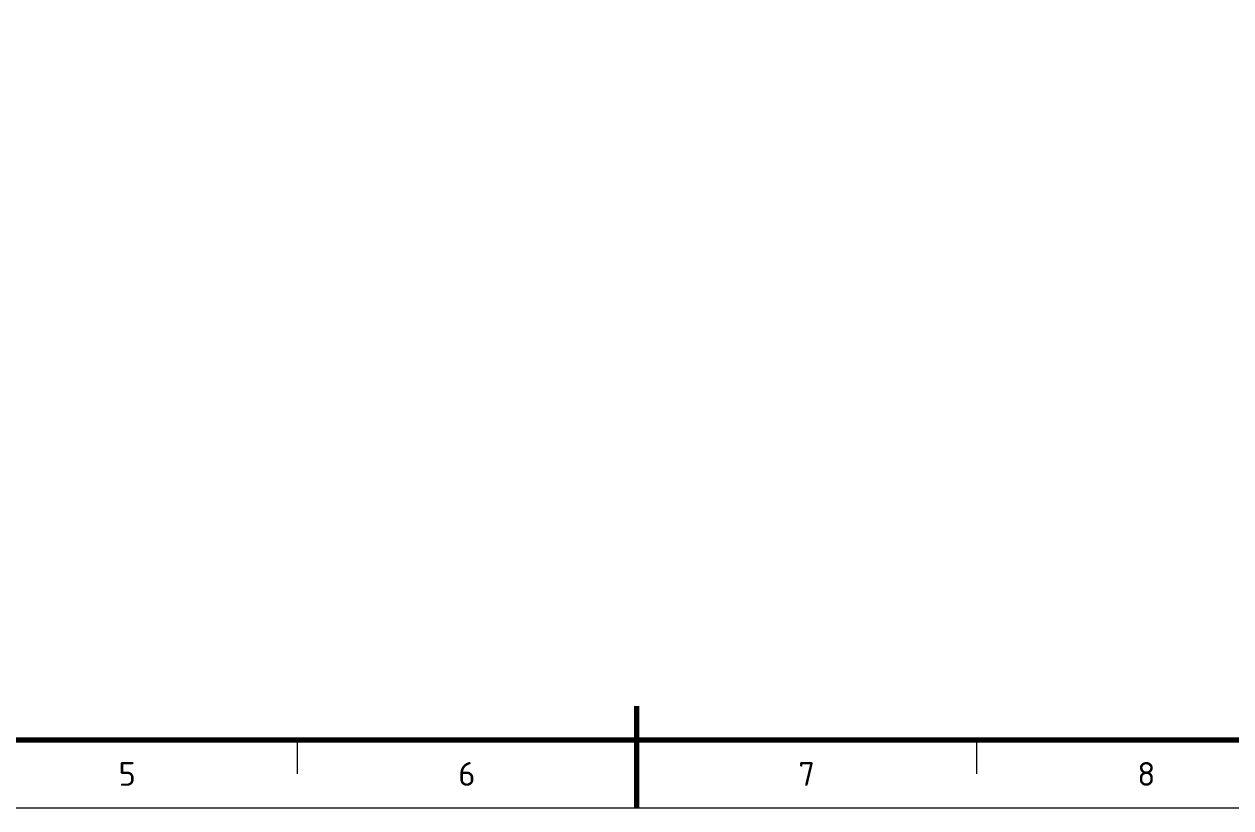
# Model space of a CAD drawing. Header units: millimetres. Extents: x 0 to 594, y 0 to 420.
# Drawn here: x 206.8 to 384.4, y 0 to 115.4 of the extents above; entities that cross this region are included whole.
import ezdxf
from ezdxf.enums import TextEntityAlignment as Align

# ---------------------------------------------------------------- set-up
doc = ezdxf.new("R2010")
doc.units = ezdxf.units.MM
for name, color, linetype, lineweight in [('06-TEXTO', 7, 'CONTINUOUS', 25), ('07-RECUADRO', 7, 'CONTINUOUS', 70), ('08-FINA', 5, 'CONTINUOUS', 18)]:
    doc.layers.add(name, color=color, linetype=linetype, lineweight=lineweight)
doc.styles.add('ISO3098', font='isocpeur.ttf')

msp = doc.modelspace()

# ---------------------------------------------------------------- linework, layer by layer
at = {"layer": '07-RECUADRO'}
msp.add_line((297, 0), (297, 15), dxfattribs=at)
msp.add_lwpolyline([(25, 10), (584, 10), (584, 410), (25, 410)], close=True, dxfattribs=at)
at = {"layer": '08-FINA'}
for p, q in [((247, 10), (247, 5)), ((347, 10), (347, 5))]:
    msp.add_line(p, q, dxfattribs=at)
msp.add_lwpolyline([(0, 0), (594, 0), (594, 420), (0, 420)], close=True, dxfattribs=at)

# ---------------------------------------------------------------- texts
at = {"layer": '06-TEXTO', "style": 'ISO3098'}
for s, p in [('5', (222, 5)), ('6', (272, 5)), ('7', (322, 5)), ('8', (372, 5))]:
    msp.add_text(s, height=3.5, dxfattribs=at).set_placement(p, align=Align.MIDDLE_CENTER)

doc.saveas('drawing.dxf')
